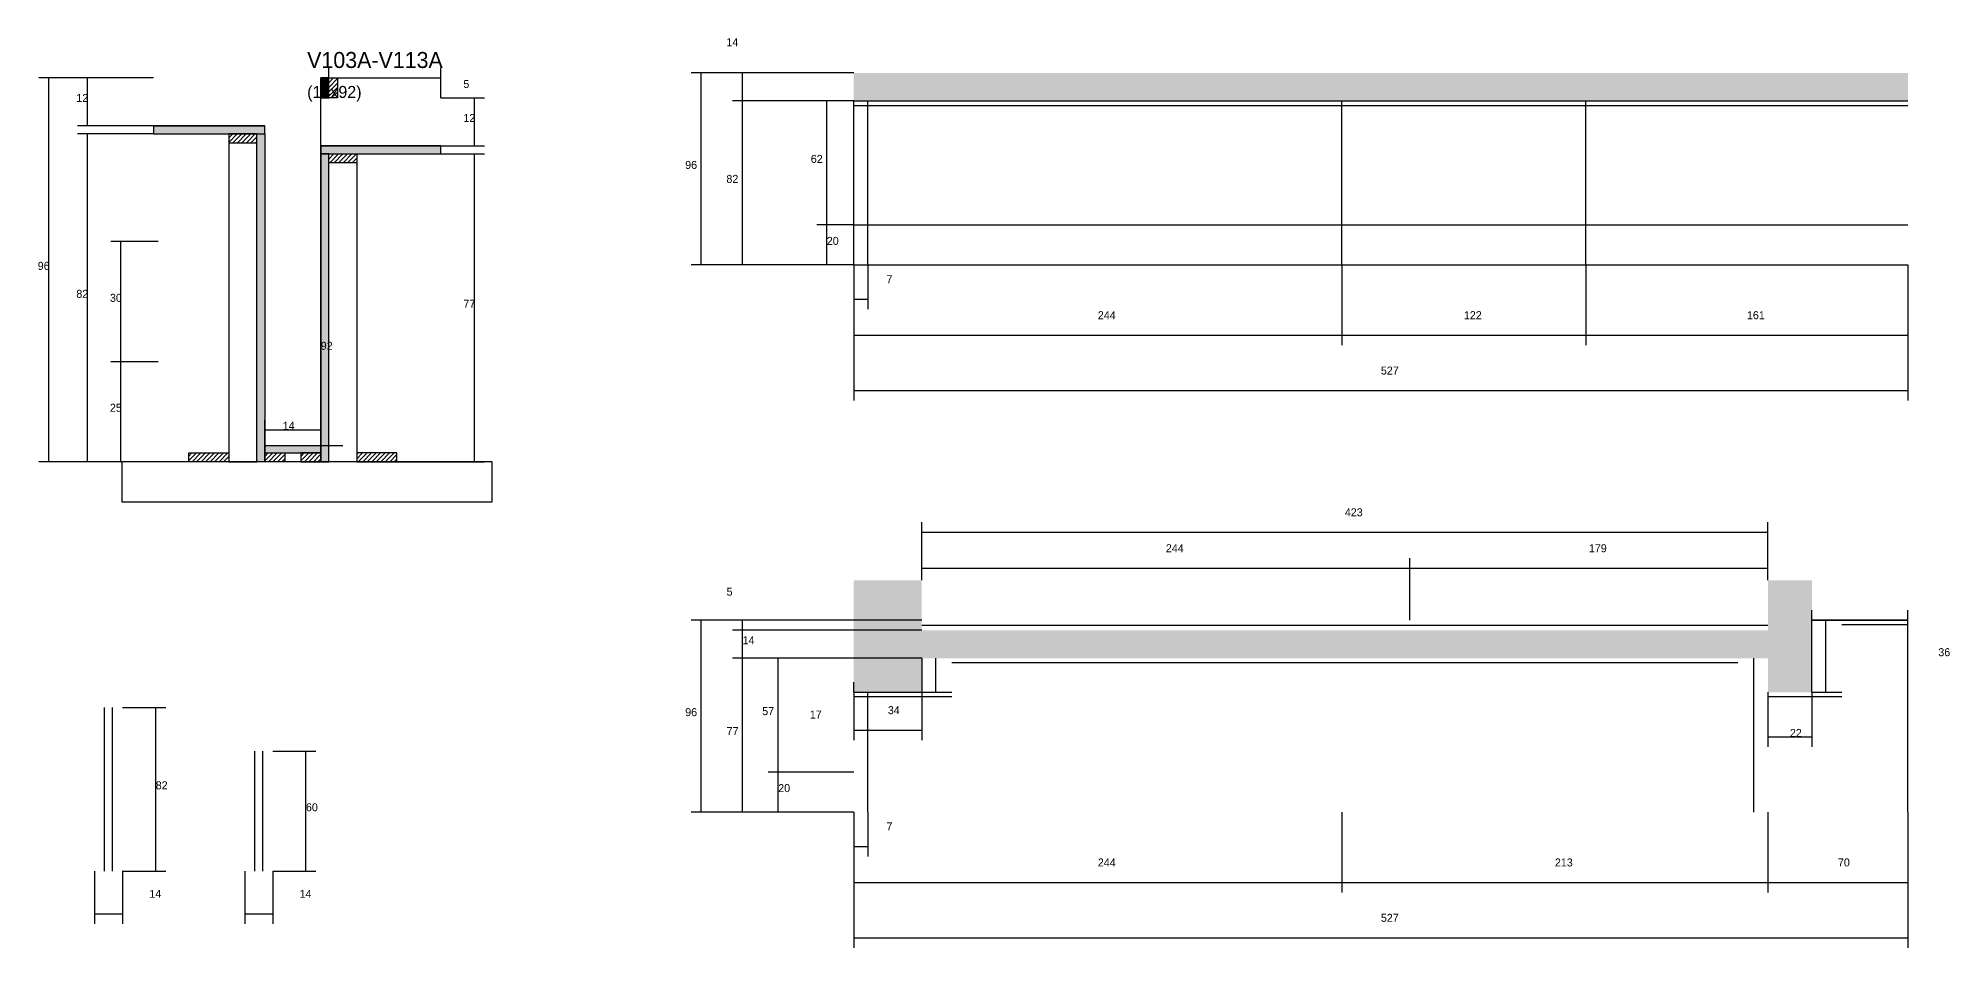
# Model space of a CAD drawing. Header units: metres. Extents: x 2047 to 4638, y -2211 to -952.
# Drawn here: x 3346 to 4302, y -1422 to -967 of the extents above; entities that cross this region are included whole.
import ezdxf

# ---------------------------------------------------------------- set-up
doc = ezdxf.new("R2010")
doc.units = ezdxf.units.M
for name, color, linetype in [('COTA', 241, 'Continuous'), ('Hachura', 253, 'Continuous'), ('Madeira', 126, 'Continuous'), ('Painéis', 200, 'Continuous'), ('SARR_2.2x7', 40, 'Continuous'), ('SARR_EDITAR', 141, 'Continuous'), ('Texto Seção', 7, 'Continuous')]:
    doc.layers.add(name, color=color, linetype=linetype)

msp = doc.modelspace()

# ---------------------------------------------------------------- hatches: boundary and pattern name
at = {"layer": 'COTA'}
h = msp.add_hatch(dxfattribs=at)
h.set_pattern_fill('AR-CONC', scale=0.03)
h.paths.add_polyline_path([(3754, -984.7), (3754, -998.7), (4281, -998.7), (4281, -984.7)])
h = msp.add_hatch(dxfattribs=at)
h.set_pattern_fill('AR-CONC', scale=0.03)
h.paths.add_polyline_path([(3788, -1294.5), (3788, -1277.5), (4211, -1277.5), (4211, -1294.5), (4233, -1294.5), (4233, -1258.5), (4233, -1238.5), (4211, -1238.5), (4211, -1258.5), (4211, -1263.5), (3788, -1263.5), (3788, -1258.5), (3788, -1238.5), (3754, -1238.5), (3754, -1294.5)])
at = {"layer": 'Hachura'}
h = msp.add_hatch(color=8, dxfattribs=at)
h.dxf.hatch_style = 1
h.paths.add_polyline_path([(3491.5, -987.2), (3487.5, -987.2), (3487.5, -987.2), (3487.5, -997.2), (3487.5, -997.2), (3491.5, -997.2), (3491.5, -997.2), (3491.5, -987.2)])
h = msp.add_hatch(dxfattribs=at)
h.set_pattern_fill('ANSI31', scale=0.5)
h.paths.add_polyline_path([(3495.9, -997.2), (3491.5, -997.2), (3491.5, -997.2), (3491.5, -987.2), (3491.5, -987.2), (3495.9, -987.2), (3495.9, -987.2), (3495.9, -997.2)])
h = msp.add_hatch(color=8, dxfattribs=at)
h.dxf.hatch_style = 1
h.paths.add_polyline_path([(3459.5, -1015.2), (3459.5, -1011.2), (3459.5, -1011.2), (3403.9, -1011.2), (3403.9, -1011.2), (3403.9, -1015.2), (3403.9, -1015.2), (3459.5, -1015.2)])
h = msp.add_hatch(dxfattribs=at)
h.set_pattern_fill('ANSI31', scale=0.5)
h.paths.add_polyline_path([(3455.5, -1019.6), (3455.5, -1015.2), (3455.5, -1015.2), (3441.5, -1015.2), (3441.5, -1015.2), (3441.5, -1019.6), (3441.5, -1019.6), (3455.5, -1019.6)])
h = msp.add_hatch(color=8, dxfattribs=at)
h.dxf.hatch_style = 1
h.paths.add_polyline_path([(3455.5, -1015.2), (3459.5, -1015.2), (3459.5, -1015.2), (3459.5, -1179.2), (3459.5, -1179.2), (3455.5, -1179.2), (3455.5, -1179.2), (3455.5, -1015.2)])
h = msp.add_hatch(color=8, dxfattribs=at)
h.dxf.hatch_style = 1
h.paths.add_polyline_path([(3547.5, -1025.2), (3547.5, -1021.2), (3547.5, -1021.2), (3487.5, -1021.2), (3487.5, -1021.2), (3487.5, -1025.2), (3487.5, -1025.2), (3547.5, -1025.2)])
h = msp.add_hatch(color=8, dxfattribs=at)
h.dxf.hatch_style = 1
h.paths.add_polyline_path([(3491.5, -1025.2), (3487.5, -1025.2), (3487.5, -1025.2), (3487.5, -1179.2), (3487.5, -1179.2), (3491.5, -1179.2), (3491.5, -1179.2), (3491.5, -1025.2)])
h = msp.add_hatch(dxfattribs=at)
h.set_pattern_fill('ANSI31', scale=0.5)
h.paths.add_polyline_path([(3491.5, -1029.6), (3491.5, -1025.2), (3491.5, -1025.2), (3505.5, -1025.2), (3505.5, -1025.2), (3505.5, -1029.6), (3505.5, -1029.6), (3491.5, -1029.6)])
h = msp.add_hatch(dxfattribs=at)
h.set_pattern_fill('ANSI31', scale=0.5)
h.paths.add_polyline_path([(3421.5, -1179.2), (3421.5, -1174.8), (3421.5, -1174.8), (3441.5, -1174.8), (3441.5, -1174.8), (3441.5, -1179.2), (3441.5, -1179.2), (3421.5, -1179.2)])
h = msp.add_hatch(color=8, dxfattribs=at)
h.dxf.hatch_style = 1
h.paths.add_polyline_path([(3487.5, -1174.8), (3487.5, -1171.2), (3487.5, -1171.2), (3459.5, -1171.2), (3459.5, -1171.2), (3459.5, -1174.8), (3459.5, -1174.8), (3487.5, -1174.8)])
h = msp.add_hatch(dxfattribs=at)
h.set_pattern_fill('ANSI31', scale=0.5)
h.paths.add_polyline_path([(3459.5, -1179.2), (3459.5, -1174.8), (3459.5, -1174.8), (3469.5, -1174.8), (3469.5, -1174.8), (3469.5, -1179.2), (3469.5, -1179.2), (3459.5, -1179.2)])
h = msp.add_hatch(dxfattribs=at)
h.set_pattern_fill('ANSI31', scale=0.5)
h.paths.add_polyline_path([(3487.5, -1179.2), (3487.5, -1174.8), (3487.5, -1174.8), (3477.5, -1174.8), (3477.5, -1174.8), (3477.5, -1179.2), (3477.5, -1179.2), (3487.5, -1179.2)])
h = msp.add_hatch(dxfattribs=at)
h.set_pattern_fill('ANSI31', scale=0.5)
h.paths.add_polyline_path([(3525.5, -1179.2), (3525.5, -1174.8), (3525.5, -1174.8), (3505.5, -1174.8), (3505.5, -1174.8), (3505.5, -1179.2), (3505.5, -1179.2), (3525.5, -1179.2)])

# ---------------------------------------------------------------- linework, layer by layer
at = {"layer": 'COTA'}
for p, q in [((3491.5, -987.2), (3491.5, -982.2)), ((3547.5, -997.2), (3547.5, -982.2)), ((3403.9, -987.2), (3346.5, -987.2)), ((3351.5, -1179.2), (3351.5, -987.2)), ((3403.9, -987.2), (3365.8, -987.2)), ((3370.8, -1011.2), (3370.8, -987.2)), ((3487.5, -1171.2), (3487.5, -987.2)), ((3487.5, -987.2), (3492.5, -987.2)), ((3491.5, -987.2), (3547.5, -987.2)), ((3754, -984.7), (3672.7, -984.7)), ((3677.7, -1080.7), (3677.7, -984.7)), ((3754, -984.7), (3693.3, -984.7)), ((3698.3, -998.7), (3698.3, -984.7)), ((3547.5, -997.2), (3569.3, -997.2)), ((3564.3, -1021.2), (3564.3, -997.2)), ((3754, -998.7), (3693.3, -998.7)), ((3754, -998.7), (3693.3, -998.7)), ((3698.3, -1080.7), (3698.3, -998.7)), ((3754, -998.7), (3735.5, -998.7)), ((3740.5, -1060.7), (3740.5, -998.7)), ((3403.9, -1011.2), (3365.8, -1011.2)), ((3403.9, -1015.2), (3365.8, -1015.2)), ((3370.8, -1179.2), (3370.8, -1015.2)), ((3547.5, -1021.2), (3569.3, -1021.2)), ((3547.5, -1025.2), (3569.3, -1025.2)), ((3564.3, -1179.2), (3564.3, -1025.2)), ((3754, -1060.7), (3735.5, -1060.7)), ((3754, -1060.7), (3735.5, -1060.7)), ((3740.5, -1080.7), (3740.5, -1060.7)), ((3406.2, -1069.1), (3382.6, -1069.1)), ((3387.6, -1129.2), (3387.6, -1069.1)), ((3754, -1080.7), (3672.7, -1080.7)), ((3754, -1080.7), (3693.3, -1080.7)), ((3754, -1080.7), (3735.5, -1080.7)), ((3754, -1080.7), (3754, -1120.9)), ((3754, -1080.7), (3754, -1148.6)), ((3754, -1080.7), (3754, -1102.9)), ((3761, -1080.7), (3761, -1102.9)), ((3998, -1080.7), (3998, -1120.9)), ((3998, -1080.7), (3998, -1120.9)), ((4120, -1080.7), (4120, -1120.9)), ((4120, -1080.7), (4120, -1120.9)), ((4281, -1080.7), (4281, -1120.9)), ((4281, -1080.7), (4281, -1148.6)), ((3754, -1097.9), (3761, -1097.9)), ((3754, -1115.9), (3998, -1115.9)), ((3998, -1115.9), (4120, -1115.9)), ((4120, -1115.9), (4281, -1115.9)), ((3406.2, -1129.2), (3382.6, -1129.2)), ((3406.2, -1129.2), (3382.6, -1129.2)), ((3387.6, -1179.2), (3387.6, -1129.2)), ((3754, -1143.6), (4281, -1143.6)), ((3459.5, -1179.2), (3459.5, -1158.2)), ((3459.5, -1163.2), (3487.5, -1163.2)), ((3487.5, -1179.2), (3487.5, -1158.2)), ((3498.5, -1171.2), (3482.5, -1171.2)), ((3425.9, -1179.2), (3346.5, -1179.2)), ((3425.9, -1179.2), (3365.8, -1179.2)), ((3406.2, -1179.2), (3382.6, -1179.2)), ((3521.1, -1179.2), (3569.3, -1179.2)), ((3788, -1238.5), (3788, -1209.5)), ((4211, -1238.5), (4211, -1209.5)), ((3788, -1214.5), (4211, -1214.5)), ((3788, -1238.5), (3788, -1227.5)), ((3788, -1232.5), (4032, -1232.5)), ((4032, -1258.5), (4032, -1227.5)), ((4032, -1258.5), (4032, -1227.5)), ((4032, -1232.5), (4211, -1232.5)), ((4211, -1238.5), (4211, -1227.5)), ((3788, -1258.5), (3672.7, -1258.5)), ((3677.7, -1354.5), (3677.7, -1258.5)), ((3788, -1258.5), (3693.4, -1258.5)), ((3698.4, -1263.5), (3698.4, -1258.5)), ((4233, -1294.5), (4233, -1253.5)), ((4233, -1258.5), (4281, -1258.5)), ((4281, -1258.5), (4281, -1253.5)), ((3754, -1263.5), (3693.4, -1263.5)), ((3788, -1263.5), (3693.4, -1263.5)), ((3698.4, -1277.5), (3698.4, -1263.5)), ((3754, -1277.5), (3693.4, -1277.5)), ((3754, -1277.5), (3693.4, -1277.5)), ((3698.4, -1354.5), (3698.4, -1277.5)), ((3788, -1277.5), (3711.2, -1277.5)), ((3716.2, -1334.5), (3716.2, -1277.5)), ((3788, -1277.5), (3788, -1299.5)), ((3754, -1294.5), (3754, -1289.5)), ((3754, -1294.5), (3754, -1318.5)), ((3754, -1294.5), (3788, -1294.5)), ((3788, -1294.5), (3788, -1318.5)), ((4211, -1294.5), (4211, -1321.9)), ((4233, -1294.5), (4233, -1321.9)), ((3388.4, -1302.1), (3410, -1302.1)), ((3405, -1384.1), (3405, -1302.1)), ((3754, -1313.5), (3788, -1313.5)), ((4211, -1316.9), (4233, -1316.9)), ((3463.6, -1324.1), (3485.1, -1324.1)), ((3480.1, -1384.1), (3480.1, -1324.1)), ((3754, -1334.5), (3711.2, -1334.5)), ((3754, -1334.5), (3711.2, -1334.5)), ((3716.2, -1354.5), (3716.2, -1334.5)), ((3754, -1354.5), (3672.7, -1354.5)), ((3754, -1354.5), (3693.4, -1354.5)), ((3754, -1354.5), (3711.2, -1354.5)), ((3754, -1354.5), (3754, -1394.7)), ((3754, -1354.5), (3754, -1422.4)), ((3754, -1354.5), (3754, -1376.7)), ((3761, -1354.5), (3761, -1376.7)), ((3998, -1354.5), (3998, -1394.7)), ((3998, -1354.5), (3998, -1394.7)), ((4211, -1354.5), (4211, -1394.7)), ((4211, -1354.5), (4211, -1394.7)), ((4281, -1354.5), (4281, -1394.7)), ((4281, -1354.5), (4281, -1422.4)), ((3754, -1371.7), (3761, -1371.7)), ((3374.4, -1384.1), (3374.4, -1410.4)), ((3388.4, -1384.1), (3410, -1384.1)), ((3388.4, -1384.1), (3388.4, -1410.4)), ((3449.6, -1384.1), (3449.6, -1410.4)), ((3463.6, -1384.1), (3485.1, -1384.1)), ((3463.6, -1384.1), (3463.6, -1410.4)), ((3754, -1389.7), (3998, -1389.7)), ((3998, -1389.7), (4211, -1389.7)), ((4211, -1389.7), (4281, -1389.7)), ((3374.4, -1405.4), (3388.4, -1405.4)), ((3449.6, -1405.4), (3463.6, -1405.4)), ((3754, -1417.4), (4281, -1417.4))]:
    msp.add_line(p, q, dxfattribs=at)
at = {"layer": 'Madeira'}
for points in [[(3495.9, -997.2), (3491.5, -997.2), (3491.5, -987.2), (3495.9, -987.2)], [(3455.5, -1019.6), (3455.5, -1015.2), (3441.5, -1015.2), (3441.5, -1019.6)], [(3455.5, -1015.2), (3441.5, -1015.2), (3441.5, -1179.2), (3455.5, -1179.2)], [(3491.5, -1029.6), (3491.5, -1025.2), (3505.5, -1025.2), (3505.5, -1029.6)], [(3491.5, -1025.2), (3505.5, -1025.2), (3505.5, -1179.2), (3491.5, -1179.2)], [(3421.5, -1179.2), (3421.5, -1174.8), (3441.5, -1174.8), (3441.5, -1179.2)], [(3459.5, -1179.2), (3459.5, -1174.8), (3469.5, -1174.8), (3469.5, -1179.2)], [(3487.5, -1179.2), (3487.5, -1174.8), (3477.5, -1174.8), (3477.5, -1179.2)], [(3525.5, -1179.2), (3525.5, -1174.8), (3505.5, -1174.8), (3505.5, -1179.2)], [(3388, -1199.2), (3573.2, -1199.2), (3573.2, -1179.2), (3388, -1179.2)]]:
    msp.add_lwpolyline(points, close=True, dxfattribs=at)
at = {"layer": 'Painéis'}
for p, q in [((3754, -998.7), (4281, -998.7)), ((3754, -1080.7), (3754, -998.7)), ((3998, -1080.7), (3998, -998.7)), ((4120, -1080.7), (4120, -998.7)), ((3403.9, -1011.2), (3459.5, -1011.2)), ((3487.5, -1021.2), (3547.5, -1021.2)), ((3754, -1060.7), (4281, -1060.7)), ((3754, -1080.7), (4281, -1080.7))]:
    msp.add_line(p, q, dxfattribs=at)
for points in [[(3491.5, -987.2), (3487.5, -987.2), (3487.5, -997.2), (3491.5, -997.2)], [(3459.5, -1015.2), (3459.5, -1011.2), (3403.9, -1011.2), (3403.9, -1015.2)], [(3455.5, -1015.2), (3459.5, -1015.2), (3459.5, -1179.2), (3455.5, -1179.2)], [(3547.5, -1025.2), (3547.5, -1021.2), (3487.5, -1021.2), (3487.5, -1025.2)], [(3491.5, -1025.2), (3487.5, -1025.2), (3487.5, -1179.2), (3491.5, -1179.2)], [(3487.5, -1174.8), (3487.5, -1171.2), (3459.5, -1171.2), (3459.5, -1174.8)]]:
    msp.add_lwpolyline(points, close=True, dxfattribs=at)
msp.add_lwpolyline([(4281, -1354.5), (4281, -1258.5), (4233, -1258.5)], dxfattribs=at)
at = {"layer": 'SARR_2.2x7'}
for p, q in [((3754, -1000.9), (3998, -1000.9)), ((3761, -1080.7), (3761, -998.7)), ((3998, -1000.9), (4120, -1000.9)), ((4120, -1000.9), (4281, -1000.9)), ((4240, -1294.5), (4240, -1258.5)), ((4248, -1260.7), (4281, -1260.7)), ((3795, -1294.5), (3795, -1277.5)), ((3803, -1279.7), (3998, -1279.7)), ((3998, -1279.7), (4196, -1279.7)), ((4204, -1354.5), (4204, -1277.5)), ((3754, -1296.7), (3803, -1296.7)), ((3761, -1354.5), (3761, -1294.5)), ((3788, -1294.5), (3803, -1294.5)), ((4211, -1296.7), (4248, -1296.7)), ((4233, -1294.5), (4248, -1294.5))]:
    msp.add_line(p, q, dxfattribs=at)
at = {"layer": 'SARR_EDITAR'}
for p, q in [((3788, -1261), (4032, -1261)), ((4032, -1261), (4211, -1261)), ((3379.4, -1384.1), (3379.4, -1302.1)), ((3383.4, -1384.1), (3383.4, -1302.1)), ((3454.6, -1384.1), (3454.6, -1324.1)), ((3458.6, -1384.1), (3458.6, -1324.1))]:
    msp.add_line(p, q, dxfattribs=at)

# ---------------------------------------------------------------- texts
at = {"layer": 'COTA'}
for s, p in [('14', (3690.3, -971.3)), ('5', (3558.8, -992.2)), ('12', (3365.3, -999.2)), ('12', (3558.8, -1009.2)), ('96', (3669.7, -1032.7)), ('62', (3732.5, -1029.7)), ('82', (3690.3, -1039.7)), ('20', (3740.5, -1070.7)), ('96', (3346, -1083.2)), ('7', (3770.3, -1089.9)), ('82', (3365.3, -1097.2)), ('30', (3382.1, -1099.2)), ('77', (3558.8, -1102.2)), ('244', (3876, -1107.9)), ('122', (4059, -1107.9)), ('161', (4200.5, -1107.9)), ('92', (3487.5, -1123.2)), ('527', (4017.5, -1135.6)), ('25', (3382.1, -1154.2)), ('14', (3468.5, -1163.2)), ('423', (3999.5, -1206.5)), ('244', (3910, -1224.5)), ('179', (4121.5, -1224.5)), ('5', (3690.4, -1246.2)), ('14', (3698.4, -1270.5)), ('36', (4296.2, -1276.5)), ('96', (3669.7, -1306.5)), ('57', (3708.2, -1306)), ('17', (3732, -1307.7)), ('34', (3771, -1305.5)), ('77', (3690.4, -1316)), ('22', (4222, -1316.9)), ('82', (3405, -1343.1)), ('20', (3716.2, -1344.5)), ('60', (3480.1, -1354.1)), ('7', (3770.3, -1363.7)), ('244', (3876, -1381.7)), ('213', (4104.5, -1381.7)), ('70', (4246, -1381.7)), ('14', (3401.8, -1397.4)), ('14', (3476.9, -1397.4)), ('527', (4017.5, -1409.4))]:
    msp.add_text(s, height=4, dxfattribs=at).set_placement(p)
at = {"layer": 'Texto Seção'}
for s, height, p in [('V103A-V113A', 8, (3480.7, -982.2)), ('(14x92)', 6, (3480.7, -997.2))]:
    msp.add_text(s, height=height, dxfattribs=at).set_placement(p)

doc.saveas('drawing.dxf')
